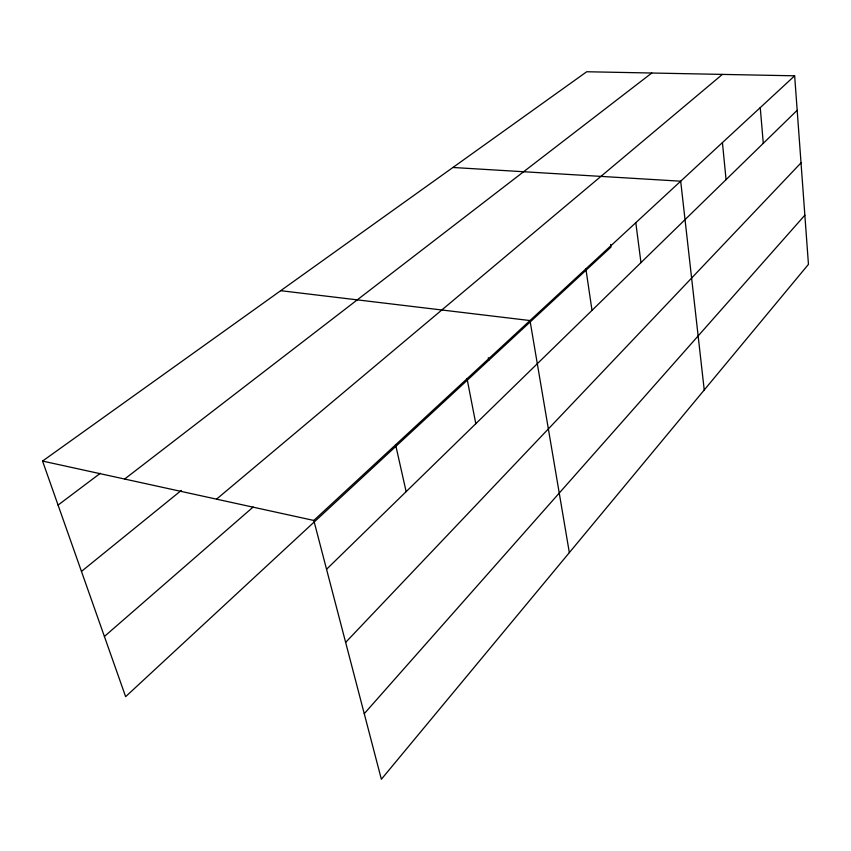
<?xml version="1.0" encoding="UTF-8"?>
<svg xmlns="http://www.w3.org/2000/svg" width="851" height="851" viewBox="0 0 851 851"><rect width="100%" height="100%" fill="white"/><g stroke="black" fill="none" stroke-linecap="round" stroke-linejoin="round"><path stroke-width="1.28" d="M364.249 713.681L804.855 215.197M345.644 642.388L801.025 162.849M326.55 569.266L797.174 110.279M313.806 520.45L794.653 75.813L808.45 264.342L381.365 779.25L313.806 520.45L42.55 461.072L125.629 696.661L610.997 247.077L610.635 244.46M104.396 636.463L253.151 507.047M216.526 499.165L722.393 74.399M81.462 571.404L181.306 490.421M124.629 479.039L651.792 73.016M58.07 505.09L100.354 473.262M42.55 461.072L586.722 71.75L794.653 75.813M452.923 167.477L680.694 181.199L704.234 389.992M280.702 290.691L529.992 320.55L569.34 552.629M395.609 444.818L406.14 491.644M467.05 378.748L475.805 423.702M488.325 357.697L488.793 360.26M585.871 268.884L592.009 310.381M635.803 222.707L640.963 262.629M722.435 142.596L726.063 179.635M760.251 107.63L763.283 143.34"/></g></svg>
